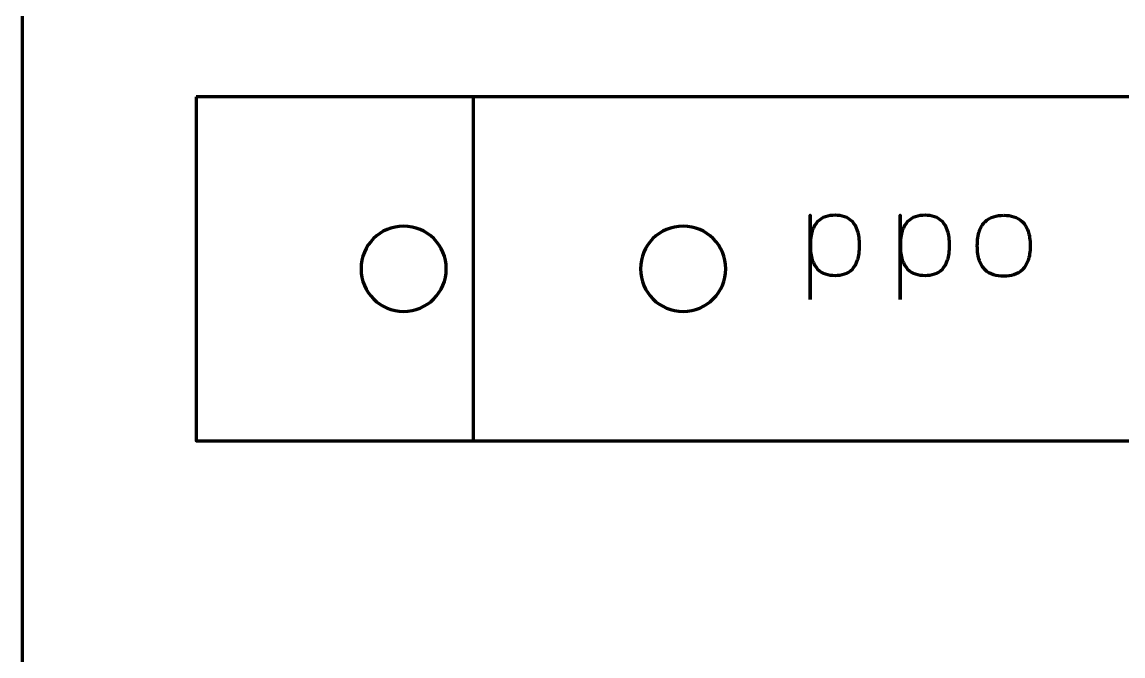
# Model space of a CAD drawing. Header units: centimetres. Extents: x -14.3 to 14.3, y -10 to 9.9.
# Drawn here: x -14.3 to -10.298, y -4.903 to -2.599 of the extents above; entities that cross this region are included whole.
import ezdxf

# ---------------------------------------------------------------- set-up
doc = ezdxf.new("R2010")
doc.units = ezdxf.units.CM
doc.header["$MEASUREMENT"] = 0
doc.layers.add('Layer 1', color=7, linetype='Continuous')

msp = doc.modelspace()

# ---------------------------------------------------------------- linework, layer by layer
at = {"layer": 'Layer 1', "color": 250, "lineweight": 70}
for points, knots in [([(-14.3, -9), (-14.3, -9), (-14.3, 8.9), (-14.3, 8.9), (-14.3, 8.9), (-14.3, 9.45219), (-13.85219, 9.9), (-13.3, 9.9), (-13.3, 9.9), (-13.3, 9.9), (13.3, 9.9), (13.3, 9.9), (13.3, 9.9), (13.85219, 9.9), (14.3, 9.45219), (14.3, 8.9), (14.3, 8.9), (14.3, 8.9), (14.3, -9), (14.3, -9), (14.3, -9), (14.3, -9.55219), (13.85219, -10), (13.3, -10), (13.3, -10), (13.3, -10), (-13.3, -10), (-13.3, -10), (-13.3, -10), (-13.85219, -10), (-14.3, -9.55219), (-14.3, -9)], [0, 0, 0, 0, 0.125, 0.125, 0.125, 0.125, 0.25, 0.25, 0.25, 0.25, 0.375, 0.375, 0.375, 0.375, 0.5, 0.5, 0.5, 0.5, 0.625, 0.625, 0.625, 0.625, 0.75, 0.75, 0.75, 0.75, 0.875, 0.875, 0.875, 0.875, 1, 1, 1, 1]), ([(-13.66664, -2.87082), (-13.66664, -2.87082), (-2.66666, -2.87082), (-2.66666, -2.87082), (-2.66666, -2.87082), (-2.66666, -2.87082), (-2.66666, -4.12082), (-2.66666, -4.12082), (-2.66666, -4.12082), (-2.66666, -4.12082), (-13.66664, -4.12082), (-13.66664, -4.12082), (-13.66664, -4.12082), (-13.66664, -4.12082), (-13.66664, -2.87082), (-13.66664, -2.87082)], [0, 0, 0, 0, 0.25, 0.25, 0.25, 0.25, 0.5, 0.5, 0.5, 0.5, 0.75, 0.75, 0.75, 0.75, 1, 1, 1, 1]), ([(-12.91264, -3.65082), (-12.99823, -3.65082), (-13.06764, -3.58141), (-13.06764, -3.49582), (-13.06764, -3.49582), (-13.06764, -3.41023), (-12.99823, -3.34082), (-12.91264, -3.34082), (-12.91264, -3.34082), (-12.82705, -3.34082), (-12.75764, -3.41023), (-12.75764, -3.49582), (-12.75764, -3.49582), (-12.75764, -3.58141), (-12.82705, -3.65082), (-12.91264, -3.65082)], [0, 0, 0, 0, 0.25, 0.25, 0.25, 0.25, 0.5, 0.5, 0.5, 0.5, 0.75, 0.75, 0.75, 0.75, 1, 1, 1, 1]), ([(-11.89664, -3.65082), (-11.98223, -3.65082), (-12.05164, -3.58141), (-12.05164, -3.49582), (-12.05164, -3.49582), (-12.05164, -3.41023), (-11.98223, -3.34082), (-11.89664, -3.34082), (-11.89664, -3.34082), (-11.81105, -3.34082), (-11.74164, -3.41023), (-11.74164, -3.49582), (-11.74164, -3.49582), (-11.74164, -3.58141), (-11.81105, -3.65082), (-11.89664, -3.65082)], [0, 0, 0, 0, 0.25, 0.25, 0.25, 0.25, 0.5, 0.5, 0.5, 0.5, 0.75, 0.75, 0.75, 0.75, 1, 1, 1, 1])]:
    msp.add_open_spline(points, degree=3, knots=knots, dxfattribs=at)
at = {"layer": 'Layer 1', "color": 30, "lineweight": 70}
msp.add_open_spline([(-12.65864, -4.12082), (-12.65864, -4.12082), (-12.65864, -2.87082), (-12.65864, -2.87082)], degree=3, dxfattribs=at)
for points, knots in [([(-11.43451, -3.60741), (-11.43451, -3.60741), (-11.43451, -3.30136), (-11.43451, -3.30136), (-11.43451, -3.30136), (-11.43451, -3.30136), (-11.43451, -3.60741), (-11.43451, -3.60741)], [0, 0, 0, 0, 0.5, 0.5, 0.5, 0.5, 1, 1, 1, 1]), ([(-11.34435, -3.51979), (-11.35669, -3.51986), (-11.36826, -3.51817), (-11.37906, -3.51464), (-11.37906, -3.51464), (-11.38985, -3.51111), (-11.39938, -3.50518), (-11.40763, -3.49693), (-11.40763, -3.49693), (-11.41589, -3.48867), (-11.42231, -3.47746), (-11.42696, -3.46335), (-11.42696, -3.46335), (-11.43162, -3.44924), (-11.43402, -3.43167), (-11.43409, -3.41057), (-11.43409, -3.41057), (-11.43402, -3.38948), (-11.43162, -3.37191), (-11.42696, -3.3578), (-11.42696, -3.3578), (-11.42231, -3.34369), (-11.41589, -3.33247), (-11.40763, -3.32422), (-11.40763, -3.32422), (-11.39938, -3.31596), (-11.38985, -3.31004), (-11.37906, -3.30651), (-11.37906, -3.30651), (-11.36826, -3.30298), (-11.35669, -3.30129), (-11.34435, -3.30136), (-11.34435, -3.30136), (-11.332, -3.30129), (-11.32043, -3.30298), (-11.30971, -3.30651), (-11.30971, -3.30651), (-11.29891, -3.31004), (-11.28946, -3.31596), (-11.28127, -3.32422), (-11.28127, -3.32422), (-11.27309, -3.33247), (-11.26667, -3.34369), (-11.26208, -3.3578), (-11.26208, -3.3578), (-11.25743, -3.37191), (-11.2551, -3.38948), (-11.25503, -3.41057), (-11.25503, -3.41057), (-11.2551, -3.43167), (-11.25743, -3.44924), (-11.26208, -3.46335), (-11.26208, -3.46335), (-11.26667, -3.47746), (-11.27309, -3.48867), (-11.28127, -3.49693), (-11.28127, -3.49693), (-11.28946, -3.50518), (-11.29891, -3.51111), (-11.30971, -3.51464), (-11.30971, -3.51464), (-11.32043, -3.51817), (-11.332, -3.51986), (-11.34435, -3.51979)], [0, 0, 0, 0, 0.0625, 0.0625, 0.0625, 0.0625, 0.125, 0.125, 0.125, 0.125, 0.1875, 0.1875, 0.1875, 0.1875, 0.25, 0.25, 0.25, 0.25, 0.3125, 0.3125, 0.3125, 0.3125, 0.375, 0.375, 0.375, 0.375, 0.4375, 0.4375, 0.4375, 0.4375, 0.5, 0.5, 0.5, 0.5, 0.5625, 0.5625, 0.5625, 0.5625, 0.625, 0.625, 0.625, 0.625, 0.6875, 0.6875, 0.6875, 0.6875, 0.75, 0.75, 0.75, 0.75, 0.8125, 0.8125, 0.8125, 0.8125, 0.875, 0.875, 0.875, 0.875, 0.9375, 0.9375, 0.9375, 0.9375, 1, 1, 1, 1]), ([(-11.34435, -3.51979), (-11.35669, -3.51986), (-11.36826, -3.51817), (-11.37906, -3.51464), (-11.37906, -3.51464), (-11.38985, -3.51111), (-11.39938, -3.50518), (-11.40763, -3.49693), (-11.40763, -3.49693), (-11.41589, -3.48867), (-11.42231, -3.47746), (-11.42696, -3.46335), (-11.42696, -3.46335), (-11.43162, -3.44924), (-11.43402, -3.43167), (-11.43409, -3.41057), (-11.43409, -3.41057), (-11.43402, -3.38948), (-11.43162, -3.37191), (-11.42696, -3.3578), (-11.42696, -3.3578), (-11.42231, -3.34369), (-11.41589, -3.33247), (-11.40763, -3.32422), (-11.40763, -3.32422), (-11.39938, -3.31596), (-11.38985, -3.31004), (-11.37906, -3.30651), (-11.37906, -3.30651), (-11.36826, -3.30298), (-11.35669, -3.30129), (-11.34435, -3.30136), (-11.34435, -3.30136), (-11.332, -3.30129), (-11.32043, -3.30298), (-11.30971, -3.30651), (-11.30971, -3.30651), (-11.29891, -3.31004), (-11.28946, -3.31596), (-11.28127, -3.32422), (-11.28127, -3.32422), (-11.27309, -3.33247), (-11.26667, -3.34369), (-11.26208, -3.3578), (-11.26208, -3.3578), (-11.25743, -3.37191), (-11.2551, -3.38948), (-11.25503, -3.41057), (-11.25503, -3.41057), (-11.2551, -3.43167), (-11.25743, -3.44924), (-11.26208, -3.46335), (-11.26208, -3.46335), (-11.26667, -3.47746), (-11.27309, -3.48867), (-11.28127, -3.49693), (-11.28127, -3.49693), (-11.28946, -3.50518), (-11.29891, -3.51111), (-11.30971, -3.51464), (-11.30971, -3.51464), (-11.32043, -3.51817), (-11.332, -3.51986), (-11.34435, -3.51979)], [0, 0, 0, 0, 0.0625, 0.0625, 0.0625, 0.0625, 0.125, 0.125, 0.125, 0.125, 0.1875, 0.1875, 0.1875, 0.1875, 0.25, 0.25, 0.25, 0.25, 0.3125, 0.3125, 0.3125, 0.3125, 0.375, 0.375, 0.375, 0.375, 0.4375, 0.4375, 0.4375, 0.4375, 0.5, 0.5, 0.5, 0.5, 0.5625, 0.5625, 0.5625, 0.5625, 0.625, 0.625, 0.625, 0.625, 0.6875, 0.6875, 0.6875, 0.6875, 0.75, 0.75, 0.75, 0.75, 0.8125, 0.8125, 0.8125, 0.8125, 0.875, 0.875, 0.875, 0.875, 0.9375, 0.9375, 0.9375, 0.9375, 1, 1, 1, 1]), ([(-11.10729, -3.60741), (-11.10729, -3.60741), (-11.10729, -3.30136), (-11.10729, -3.30136), (-11.10729, -3.30136), (-11.10729, -3.30136), (-11.10729, -3.60741), (-11.10729, -3.60741)], [0, 0, 0, 0, 0.5, 0.5, 0.5, 0.5, 1, 1, 1, 1]), ([(-11.01713, -3.51979), (-11.02947, -3.51986), (-11.04104, -3.51817), (-11.05184, -3.51464), (-11.05184, -3.51464), (-11.06263, -3.51111), (-11.07216, -3.50518), (-11.08041, -3.49693), (-11.08041, -3.49693), (-11.08867, -3.48867), (-11.09509, -3.47746), (-11.09974, -3.46335), (-11.09974, -3.46335), (-11.1044, -3.44924), (-11.1068, -3.43167), (-11.10687, -3.41057), (-11.10687, -3.41057), (-11.1068, -3.38948), (-11.1044, -3.37191), (-11.09974, -3.3578), (-11.09974, -3.3578), (-11.09509, -3.34369), (-11.08867, -3.33247), (-11.08041, -3.32422), (-11.08041, -3.32422), (-11.07216, -3.31596), (-11.06263, -3.31004), (-11.05184, -3.30651), (-11.05184, -3.30651), (-11.04104, -3.30298), (-11.02947, -3.30129), (-11.01713, -3.30136), (-11.01713, -3.30136), (-11.00478, -3.30129), (-10.99321, -3.30298), (-10.98249, -3.30651), (-10.98249, -3.30651), (-10.97169, -3.31004), (-10.96224, -3.31596), (-10.95405, -3.32422), (-10.95405, -3.32422), (-10.94587, -3.33247), (-10.93945, -3.34369), (-10.93486, -3.3578), (-10.93486, -3.3578), (-10.93021, -3.37191), (-10.92788, -3.38948), (-10.92781, -3.41057), (-10.92781, -3.41057), (-10.92788, -3.43167), (-10.93021, -3.44924), (-10.93486, -3.46335), (-10.93486, -3.46335), (-10.93945, -3.47746), (-10.94587, -3.48867), (-10.95405, -3.49693), (-10.95405, -3.49693), (-10.96224, -3.50518), (-10.97169, -3.51111), (-10.98249, -3.51464), (-10.98249, -3.51464), (-10.99321, -3.51817), (-11.00478, -3.51986), (-11.01713, -3.51979)], [0, 0, 0, 0, 0.0625, 0.0625, 0.0625, 0.0625, 0.125, 0.125, 0.125, 0.125, 0.1875, 0.1875, 0.1875, 0.1875, 0.25, 0.25, 0.25, 0.25, 0.3125, 0.3125, 0.3125, 0.3125, 0.375, 0.375, 0.375, 0.375, 0.4375, 0.4375, 0.4375, 0.4375, 0.5, 0.5, 0.5, 0.5, 0.5625, 0.5625, 0.5625, 0.5625, 0.625, 0.625, 0.625, 0.625, 0.6875, 0.6875, 0.6875, 0.6875, 0.75, 0.75, 0.75, 0.75, 0.8125, 0.8125, 0.8125, 0.8125, 0.875, 0.875, 0.875, 0.875, 0.9375, 0.9375, 0.9375, 0.9375, 1, 1, 1, 1]), ([(-11.01713, -3.51979), (-11.02947, -3.51986), (-11.04104, -3.51817), (-11.05184, -3.51464), (-11.05184, -3.51464), (-11.06263, -3.51111), (-11.07216, -3.50518), (-11.08041, -3.49693), (-11.08041, -3.49693), (-11.08867, -3.48867), (-11.09509, -3.47746), (-11.09974, -3.46335), (-11.09974, -3.46335), (-11.1044, -3.44924), (-11.1068, -3.43167), (-11.10687, -3.41057), (-11.10687, -3.41057), (-11.1068, -3.38948), (-11.1044, -3.37191), (-11.09974, -3.3578), (-11.09974, -3.3578), (-11.09509, -3.34369), (-11.08867, -3.33247), (-11.08041, -3.32422), (-11.08041, -3.32422), (-11.07216, -3.31596), (-11.06263, -3.31004), (-11.05184, -3.30651), (-11.05184, -3.30651), (-11.04104, -3.30298), (-11.02947, -3.30129), (-11.01713, -3.30136), (-11.01713, -3.30136), (-11.00478, -3.30129), (-10.99321, -3.30298), (-10.98249, -3.30651), (-10.98249, -3.30651), (-10.97169, -3.31004), (-10.96224, -3.31596), (-10.95405, -3.32422), (-10.95405, -3.32422), (-10.94587, -3.33247), (-10.93945, -3.34369), (-10.93486, -3.3578), (-10.93486, -3.3578), (-10.93021, -3.37191), (-10.92788, -3.38948), (-10.92781, -3.41057), (-10.92781, -3.41057), (-10.92788, -3.43167), (-10.93021, -3.44924), (-10.93486, -3.46335), (-10.93486, -3.46335), (-10.93945, -3.47746), (-10.94587, -3.48867), (-10.95405, -3.49693), (-10.95405, -3.49693), (-10.96224, -3.50518), (-10.97169, -3.51111), (-10.98249, -3.51464), (-10.98249, -3.51464), (-10.99321, -3.51817), (-11.00478, -3.51986), (-11.01713, -3.51979)], [0, 0, 0, 0, 0.0625, 0.0625, 0.0625, 0.0625, 0.125, 0.125, 0.125, 0.125, 0.1875, 0.1875, 0.1875, 0.1875, 0.25, 0.25, 0.25, 0.25, 0.3125, 0.3125, 0.3125, 0.3125, 0.375, 0.375, 0.375, 0.375, 0.4375, 0.4375, 0.4375, 0.4375, 0.5, 0.5, 0.5, 0.5, 0.5625, 0.5625, 0.5625, 0.5625, 0.625, 0.625, 0.625, 0.625, 0.6875, 0.6875, 0.6875, 0.6875, 0.75, 0.75, 0.75, 0.75, 0.8125, 0.8125, 0.8125, 0.8125, 0.875, 0.875, 0.875, 0.875, 0.9375, 0.9375, 0.9375, 0.9375, 1, 1, 1, 1]), ([(-10.73097, -3.30136), (-10.7443, -3.30129), (-10.75672, -3.30298), (-10.76829, -3.30658), (-10.76829, -3.30658), (-10.77986, -3.31018), (-10.79009, -3.31618), (-10.79884, -3.32457), (-10.79884, -3.32457), (-10.80766, -3.33297), (-10.8145, -3.34433), (-10.81951, -3.35872), (-10.81951, -3.35872), (-10.82445, -3.37304), (-10.82699, -3.39089), (-10.82706, -3.41227), (-10.82706, -3.41227), (-10.82699, -3.43357), (-10.82445, -3.45135), (-10.81951, -3.4656), (-10.81951, -3.4656), (-10.8145, -3.47986), (-10.80766, -3.49121), (-10.79884, -3.49954), (-10.79884, -3.49954), (-10.79009, -3.50794), (-10.77986, -3.51393), (-10.76829, -3.51753), (-10.76829, -3.51753), (-10.75672, -3.52113), (-10.7443, -3.52282), (-10.73097, -3.52275), (-10.73097, -3.52275), (-10.71778, -3.52282), (-10.70536, -3.52113), (-10.69379, -3.51753), (-10.69379, -3.51753), (-10.68222, -3.51393), (-10.67206, -3.50794), (-10.66324, -3.49954), (-10.66324, -3.49954), (-10.65442, -3.49121), (-10.64751, -3.47986), (-10.6425, -3.4656), (-10.6425, -3.4656), (-10.63749, -3.45135), (-10.63495, -3.43357), (-10.63488, -3.41227), (-10.63488, -3.41227), (-10.63495, -3.39089), (-10.63749, -3.37304), (-10.6425, -3.35872), (-10.6425, -3.35872), (-10.64751, -3.34433), (-10.65442, -3.33297), (-10.66324, -3.32457), (-10.66324, -3.32457), (-10.67206, -3.31618), (-10.68222, -3.31018), (-10.69379, -3.30658), (-10.69379, -3.30658), (-10.70536, -3.30298), (-10.71778, -3.30129), (-10.73097, -3.30136)], [0, 0, 0, 0, 0.0625, 0.0625, 0.0625, 0.0625, 0.125, 0.125, 0.125, 0.125, 0.1875, 0.1875, 0.1875, 0.1875, 0.25, 0.25, 0.25, 0.25, 0.3125, 0.3125, 0.3125, 0.3125, 0.375, 0.375, 0.375, 0.375, 0.4375, 0.4375, 0.4375, 0.4375, 0.5, 0.5, 0.5, 0.5, 0.5625, 0.5625, 0.5625, 0.5625, 0.625, 0.625, 0.625, 0.625, 0.6875, 0.6875, 0.6875, 0.6875, 0.75, 0.75, 0.75, 0.75, 0.8125, 0.8125, 0.8125, 0.8125, 0.875, 0.875, 0.875, 0.875, 0.9375, 0.9375, 0.9375, 0.9375, 1, 1, 1, 1]), ([(-10.73097, -3.30136), (-10.7443, -3.30129), (-10.75672, -3.30298), (-10.76829, -3.30658), (-10.76829, -3.30658), (-10.77986, -3.31018), (-10.79009, -3.31618), (-10.79884, -3.32457), (-10.79884, -3.32457), (-10.80766, -3.33297), (-10.8145, -3.34433), (-10.81951, -3.35872), (-10.81951, -3.35872), (-10.82445, -3.37304), (-10.82699, -3.39089), (-10.82706, -3.41227), (-10.82706, -3.41227), (-10.82699, -3.43357), (-10.82445, -3.45135), (-10.81951, -3.4656), (-10.81951, -3.4656), (-10.8145, -3.47986), (-10.80766, -3.49121), (-10.79884, -3.49954), (-10.79884, -3.49954), (-10.79009, -3.50794), (-10.77986, -3.51393), (-10.76829, -3.51753), (-10.76829, -3.51753), (-10.75672, -3.52113), (-10.7443, -3.52282), (-10.73097, -3.52275), (-10.73097, -3.52275), (-10.71778, -3.52282), (-10.70536, -3.52113), (-10.69379, -3.51753), (-10.69379, -3.51753), (-10.68222, -3.51393), (-10.67206, -3.50794), (-10.66324, -3.49954), (-10.66324, -3.49954), (-10.65442, -3.49121), (-10.64751, -3.47986), (-10.6425, -3.4656), (-10.6425, -3.4656), (-10.63749, -3.45135), (-10.63495, -3.43357), (-10.63488, -3.41227), (-10.63488, -3.41227), (-10.63495, -3.39089), (-10.63749, -3.37304), (-10.6425, -3.35872), (-10.6425, -3.35872), (-10.64751, -3.34433), (-10.65442, -3.33297), (-10.66324, -3.32457), (-10.66324, -3.32457), (-10.67206, -3.31618), (-10.68222, -3.31018), (-10.69379, -3.30658), (-10.69379, -3.30658), (-10.70536, -3.30298), (-10.71778, -3.30129), (-10.73097, -3.30136)], [0, 0, 0, 0, 0.0625, 0.0625, 0.0625, 0.0625, 0.125, 0.125, 0.125, 0.125, 0.1875, 0.1875, 0.1875, 0.1875, 0.25, 0.25, 0.25, 0.25, 0.3125, 0.3125, 0.3125, 0.3125, 0.375, 0.375, 0.375, 0.375, 0.4375, 0.4375, 0.4375, 0.4375, 0.5, 0.5, 0.5, 0.5, 0.5625, 0.5625, 0.5625, 0.5625, 0.625, 0.625, 0.625, 0.625, 0.6875, 0.6875, 0.6875, 0.6875, 0.75, 0.75, 0.75, 0.75, 0.8125, 0.8125, 0.8125, 0.8125, 0.875, 0.875, 0.875, 0.875, 0.9375, 0.9375, 0.9375, 0.9375, 1, 1, 1, 1])]:
    msp.add_open_spline(points, degree=3, knots=knots, dxfattribs=at)

doc.saveas('drawing.dxf')
